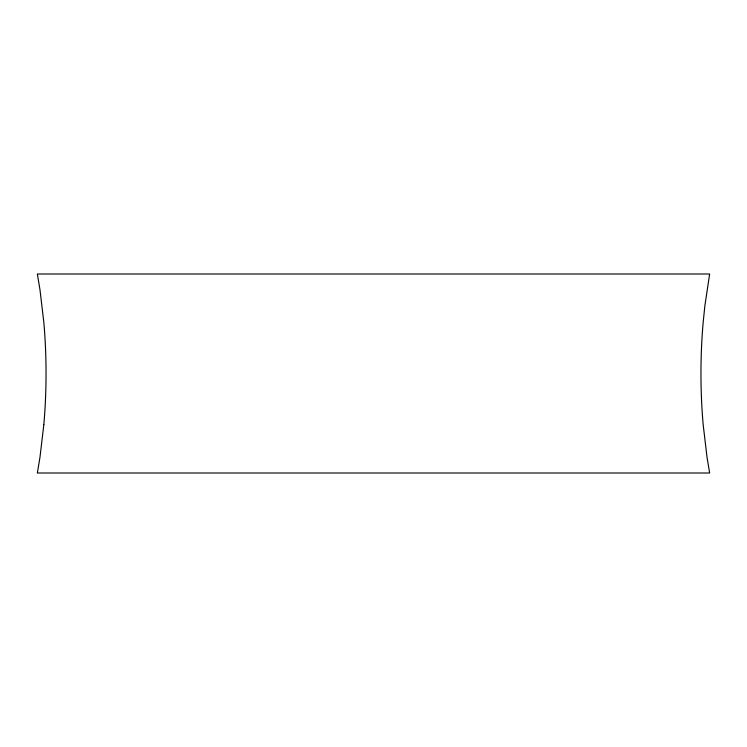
<?xml version="1.0" encoding="UTF-8"?>
<svg xmlns="http://www.w3.org/2000/svg" width="747" height="747" viewBox="0 0 747 747"><rect width="100%" height="100%" fill="white"/><g stroke="black" fill="none" stroke-linecap="round" stroke-linejoin="round"><path stroke-width="1.12" d="M43.84 424.548L39.974 457.295L37.35 473L709.65 473L707.026 457.295L703.16 424.548A250.226 104.729 90 0 1 703.16 322.452L704.86 305.887L709.65 274L37.35 274L39.974 289.705L43.84 322.452A250.226 104.729 90 0 1 43.84 424.548"/></g></svg>
